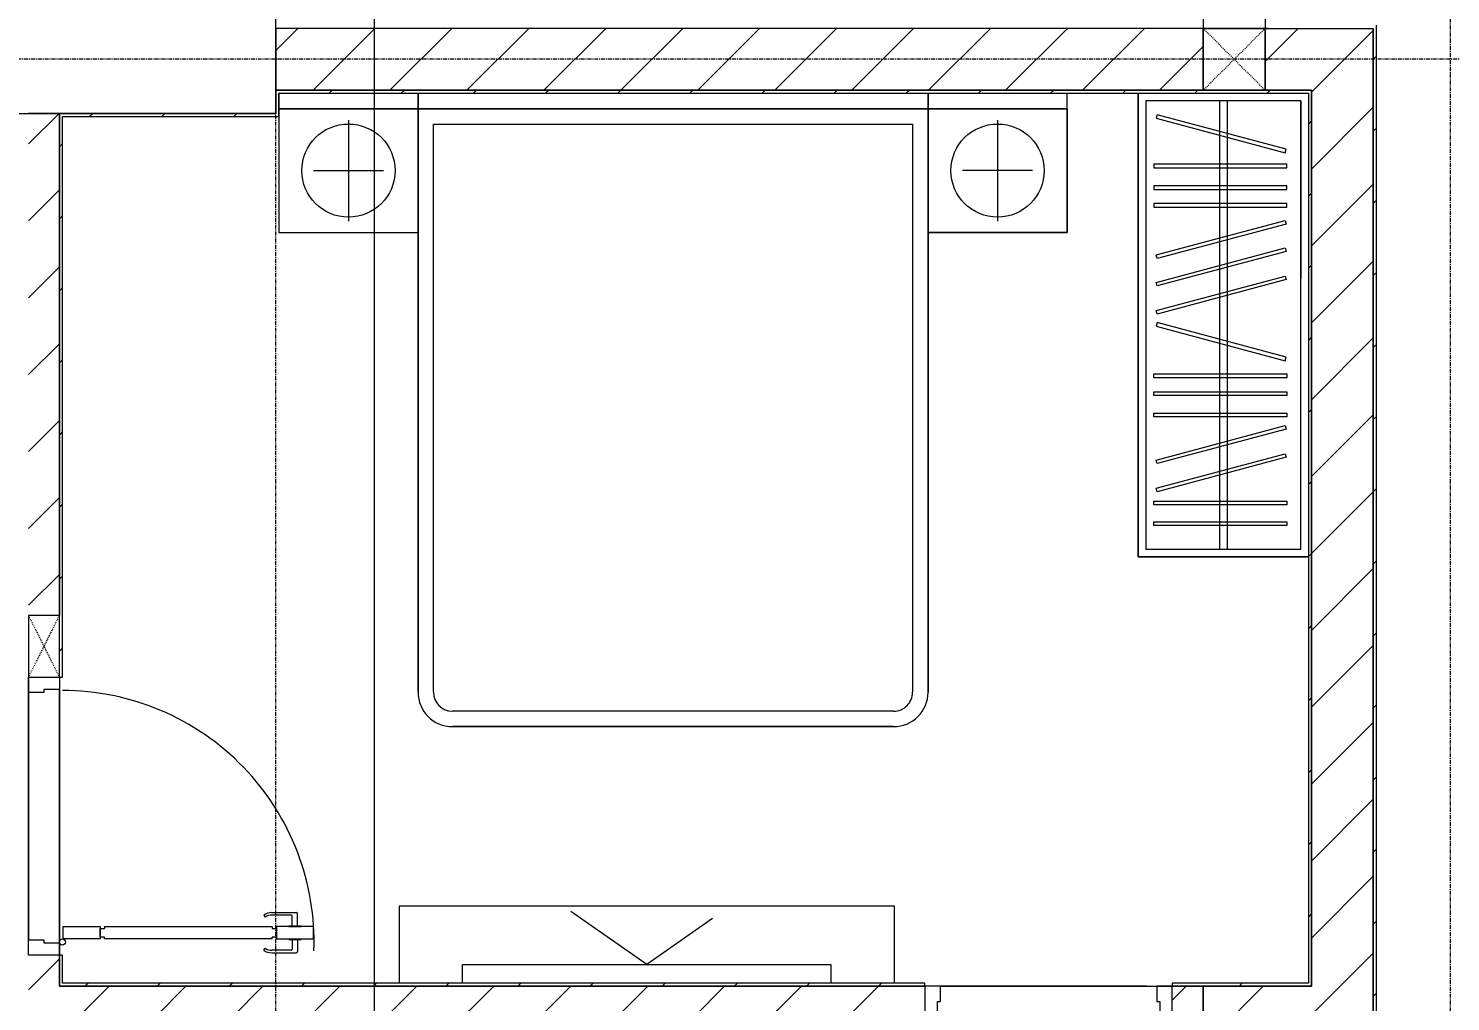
# Model space of a CAD drawing. Header units: millimetres. Extents: x 5357 to 201988, y -16345 to 109895.
# Drawn here: x 38053 to 42653, y 66887 to 70037 of the extents above; entities that cross this region are included whole.
import ezdxf

# ---------------------------------------------------------------- set-up
doc = ezdxf.new("R2010")
doc.units = ezdxf.units.MM
doc.linetypes.add('Dash', pattern=[6, 3, -3])
doc.linetypes.add('Grid Line', pattern=[22.225, 12.7, -3.175, 3.175, -3.175])
for name, color, linetype, lineweight in [('0-1', 7, 'Continuous', 5), ('A-ANNO-DIMS', 211, 'Continuous', 9), ('A-ANNO-DIMS-220', 211, 'Continuous', 9), ('A-DETL-GENF-1', 53, 'Continuous', 9), ('A-DOOR-1', 53, 'Continuous', 9), ('A-FLOR-1', 10, 'Continuous', 9), ('A-FLOR-2', 53, 'Continuous', 9), ('A-WALL', 113, 'Continuous', 9), ('A-WALL-1', 9, 'Continuous', 18), ('A-WALL-2', 53, 'Continuous', 9), ('A-WALL-3', 10, 'Continuous', 9), ('A-WALL-4', 113, 'Continuous', 18), ('A-WALL-PATT-1', 10, 'Continuous', 9), ('A-WALL-PATT-2', 53, 'Continuous', 9), ('A-WALL-PATT-3', 111, 'Continuous', 9), ('I-FURN-1', 53, 'Continuous', 9), ('I-WALL-1', 9, 'Continuous', 18), ('I-WALL-3', 2, 'Continuous', 18), ('S-COLS', 52, 'Continuous', 9), ('S-COLS-2', 9, 'Continuous', 18), ('S-COLS-4', 53, 'Continuous', 9), ('S-COLS-5', 52, 'Continuous', 18), ('S-COLS-6', 52, 'Dash', 9), ('S-COLS-HDLN', 52, 'Dash', 9), ('S-COLS-HDLN-1', 53, 'Dash', 9), ('S-GRID-1', 1, 'Grid Line', 9)]:
    doc.layers.add(name, color=color, linetype=linetype, lineweight=lineweight)
doc.styles.add('Arial_4', font='arial_0.ttf', dxfattribs={"width": 0.9, "height": 659.9999999999999})
doc.dimstyles.new('1_Dim_chi_tiet_khu_đất_2', dxfattribs={"dimscale": 304.8, "dimtxt": 673.3712039716003, "dimasz": 0.8661417322834646, "dimexe": 0.7217847769028871, "dimexo": 0.0625, "dimgap": 0.07217847769028872, "dimtad": 1, "dimdec": 0, "dimrnd": 5, "dimzin": 0, "dimdsep": 46, "dimtxsty": 'Arial_4', "dimblk1": 'OBLIQUE', "dimblk2": 'OBLIQUE', "dimsah": 1, "dimcen": 0.09, "dimdle": 0.7217847769028871, "dimazin": 0, "dimtfac": 1, "dimtdec": 4, "dimtix": 1, "dimtmove": 0, "dimatfit": 3, "dimfxl": 2.165354330708662, "dimfxlon": 1, "dimtvp": 1, "dimtolj": 1, "dimtzin": 0, "dimarcsym": 2})
pattern_1 = [(45, (0, 0), (-116.6726188957803, 116.6726188957803), [])]
pattern_2 = [(45, (0, 0), (-124.4507934888324, 124.4507934888324), [])]

# ---------------------------------------------------------------- blocks, each defined once
blk = doc.blocks.new('NCV_TKTC_KET CAU_rvt-1-TKCS_MB SÂN ĐƯỜNG NỘI BỘ')
at = {"layer": 'A-FLOR-1'}
for p, q in [((42052.63561799405, 70036.93603804536), (42062.63561799406, 70036.93603804536)), ((42062.63561799406, 70036.93603804536), (42052.63561799405, 70036.93603804536)), ((42402.56428701618, 70036.93603804536), (42402.56428701617, 66936.93603804511)), ((40459.86187428956, 66936.93603804511), (40952.56428701599, 66936.93603804511)), ((41670.2944529666, 66936.93603804511), (41002.56428701599, 66936.93603804511)), ((41002.56428701599, 66936.93603804511), (41702.56428701599, 66936.93603804511)), ((41002.56428701599, 66936.93603804511), (41670.2944529666, 66936.93603804511)), ((41670.2944529666, 66936.93603804511), (41002.56428701599, 66936.93603804511)), ((42402.56428701617, 66936.93603804511), (42402.56428701617, 66736.93603804505)), ((42402.56428701617, 66736.93603804505), (42402.56428701617, 66936.93603804511))]:
    blk.add_line(p, q, dxfattribs=at)
at = {"layer": 'S-COLS-2'}
for p, q in [((38852.56428701634, 69761.93603804467), (38852.56428701635, 70111.93603804467)), ((37552.56428701634, 69761.93603804472), (38852.56428701634, 69761.93603804467))]:
    blk.add_line(p, q, dxfattribs=at)
blk = doc.blocks.new('DOOR_CW_01 CANH MO-PANEL KINH - DIW_01-900x2200-CỬA GỖ VÂN LAMINATE-553375-TKCS_MB SÂN ĐƯỜNG NỘI BỘ')
at = {"layer": 'A-DETL-GENF-1'}
for p, q in [((-397.0000000000106, -182.0000000009746), (-397.0000000000108, -62.00000000097551)), ((-397.0000000000107, -62.00000000097549), (-357.000000000006, -62.00000000097543)), ((-357.000000000006, -62.00000000097543), (-357.0000000000058, -182.0000000009745)), ((-357.0000000000059, -182.0000000009745), (-397.0000000000106, -182.0000000009746)), ((-391.0000000000117, -196.0000000009747), (-391.0000000000117, -182.0000000009745)), ((-391.0000000000118, -182.0000000009745), (-363.0000000000067, -182.0000000009745)), ((-363.0000000000066, -182.0000000009745), (-363.0000000000066, -196.0000000009746)), ((-397.0000000000117, -196.0000000009747), (-391.0000000000117, -196.0000000009747)), ((-397.0000000000109, -738.0000000009803), (-397.0000000000117, -196.0000000009746)), ((-357.0000000000065, -196.0000000009746), (-363.0000000000065, -196.0000000009746)), ((-357.0000000000065, -196.0000000009746), (-357.0000000000057, -738.0000000009803)), ((-433.861841993011, -711.1890603651839), (-427.3086256386989, -715.7776718559921)), ((-320.1381580070055, -711.1890603651834), (-326.6913743613175, -715.7776718559918)), ((-442.0000000000062, -737.0000000009809), (-442.0000000000058, -816.4987005529382)), ((-434.000000000006, -799.5012994490232), (-434.0000000000061, -737.0000000009807)), ((-397.0000000000109, -738.0000000009803), (-391.0000000000109, -738.0000000009803)), ((-357.0000000000057, -752.0000000009821), (-397.0000000000108, -752.0000000009821)), ((-397.0000000000108, -752.0000000009821), (-397.0000000000106, -872.0000000009799)), ((-391.0000000000108, -752.0000000009821), (-391.0000000000108, -738.0000000009803)), ((-363.0000000000057, -752.0000000009821), (-391.0000000000107, -752.0000000009821)), ((-357.0000000000057, -738.0000000009803), (-363.0000000000057, -738.0000000009803)), ((-363.0000000000057, -738.0000000009803), (-363.0000000000057, -752.0000000009821)), ((-357.0000000000055, -872.0000000009799), (-357.0000000000057, -752.0000000009821)), ((-320.0000000000102, -799.5012994490229), (-320.0000000000103, -737.0000000009804)), ((-312.0000000000102, -737.0000000009805), (-312.0000000000103, -816.498700552938)), ((-399.0000000000061, -820.4987005529382), (-438.0000000000058, -820.4987005529382)), ((-399.0000000000061, -803.501299449023), (-430.0000000000059, -803.501299449023)), ((-399.0000000000062, -792.2316435558548), (-399.0000000000061, -831.7683564461063)), ((-397.0000000000063, -792.2316435558548), (-399.0000000000063, -792.2316435558548)), ((-397.0000000000063, -792.2316435558548), (-397.0000000000061, -831.7683564461063)), ((-357.0000000000101, -792.2316435558548), (-357.0000000000101, -831.7683564461063)), ((-357.0000000000101, -792.2316435558547), (-355.0000000000101, -792.2316435558547)), ((-355.0000000000101, -792.2316435558548), (-355.0000000000101, -831.7683564461063)), ((-355.00000000001, -803.501299449023), (-324.0000000000102, -803.501299449023)), ((-355.0000000000101, -820.498700552938), (-316.0000000000103, -820.498700552938)), ((-399.0000000000061, -831.7683564461063), (-397.000000000006, -831.7683564461063)), ((-397.0000000000106, -872.0000000009799), (-357.0000000000055, -872.0000000009799)), ((-355.0000000000101, -831.7683564461062), (-357.0000000000102, -831.7683564461062))]:
    blk.add_line(p, q, dxfattribs=at)
blk.add_circle((-407.0000000000076, -60.00000000097666), 10, dxfattribs=at)
for centre, radius, start, end in [((-407.0000000000076, -60.00000000097666), 813.9999999999995, 267.9999999999996, 4.452776554048924e-14), ((-397.0000000000063, -737.0000000009805), 44.99999999999996, 145.0000000000002, 180.0000000000004), ((-397.0000000000063, -737.0000000009805), 36.99999999999973, 145.0000000000003, 180.0000000000001), ((-357.0000000000101, -737.0000000009805), 36.99999999999977, 0, 34.99999999999987), ((-357.0000000000101, -737.0000000009805), 44.99999999999989, 359.9999999999995, 34.99999999999992), ((-438.0000000000058, -816.4987005529381), 4, 180, 269.9999999999996), ((-430.0000000000059, -799.5012994490232), 4, 180, 269.9999999999996), ((-324.0000000000103, -799.5012994490229), 3.999999999999976, 270.0000000000005, 8.142219984546603e-13), ((-316.0000000000104, -816.4987005529379), 4, 269.9999999999996, 0)]:
    blk.add_arc(centre, radius, start, end, dxfattribs=at)
at = {"layer": 'A-DOOR-1'}
for p, q in [((-450.000000000008, -50.00000000097416), (-450.0000000000084, 49.99999999999855)), ((-450.0000000000084, 49.99999999999855), (-400.0000000000086, 49.99999999904479)), ((-400.0000000000086, 49.99999999904479), (-400.0000000000085, -9.673302825419227e-10)), ((399.9999999999902, -9.648684518026585e-10), (399.9999999999901, 49.9999999990474)), ((399.9999999999901, 49.9999999990474), (449.9999999999916, 50.00000000000145)), ((449.9999999999916, 50.00000000000145), (449.999999999992, -50.00000000097126)), ((-410.0000000000092, -9.673556622402658e-10), (-410.000000000009, -50.00000000097403)), ((-400.0000000000085, -9.673280128128027e-10), (-410.0000000000092, -9.673556622402658e-10)), ((409.999999999991, -9.648346122048678e-10), (399.9999999999902, -9.648684518026585e-10)), ((409.9999999999911, -50.00000000097138), (409.999999999991, -9.648346122048678e-10)), ((-410.000000000009, -50.00000000097403), (-450.000000000008, -50.00000000097416)), ((-407.0000000000086, -50.00000000098048), (-382.0000000000086, -50.00000000098048)), ((449.999999999992, -50.00000000097126), (409.9999999999911, -50.00000000097138))]:
    blk.add_line(p, q, dxfattribs=at)
blk = doc.blocks.new('DOOR_CW_01 CANH MO-PANEL KINH - DIG_02-800x2200-CỬA NHÔM KÍNH-400864-TKCS_MB SÂN ĐƯỜNG NỘI BỘ')
at = {"layer": 'A-DETL-GENF-1'}
for p, q in [((-347.0000000000105, 772.0000000009796), (-307.0000000000054, 772.0000000009796)), ((-347.0000000000107, 652.000000000982), (-347.0000000000105, 772.0000000009798)), ((-307.0000000000054, 772.0000000009796), (-307.0000000000056, 652.0000000009819)), ((-392.0000000000061, 637.0000000009805), (-392.0000000000057, 716.4987005529379)), ((-349.0000000000061, 720.4987005529379), (-388.0000000000058, 720.4987005529379)), ((-384.0000000000059, 699.5012994490228), (-384.000000000006, 637.0000000009803)), ((-349.0000000000061, 703.5012994490227), (-380.0000000000059, 703.5012994490227)), ((-349.000000000006, 731.7683564461059), (-347.0000000000059, 731.7683564461059)), ((-349.0000000000062, 692.2316435558546), (-349.0000000000061, 731.768356446106)), ((-347.0000000000062, 692.2316435558545), (-349.0000000000062, 692.2316435558545)), ((-347.0000000000062, 692.2316435558546), (-347.000000000006, 731.768356446106)), ((-307.0000000000101, 692.2316435558546), (-307.0000000000101, 731.768356446106)), ((-305.0000000000101, 731.7683564461059), (-307.0000000000101, 731.7683564461059)), ((-307.0000000000101, 692.2316435558545), (-305.0000000000101, 692.2316435558545)), ((-305.0000000000101, 692.2316435558546), (-305.0000000000101, 731.768356446106)), ((-305.0000000000101, 720.4987005529376), (-266.0000000000103, 720.4987005529376)), ((-305.00000000001, 703.5012994490227), (-274.0000000000102, 703.5012994490227)), ((-270.0000000000102, 699.5012994490226), (-270.0000000000103, 637.00000000098)), ((-262.0000000000102, 637.0000000009803), (-262.0000000000103, 716.4987005529377)), ((-307.0000000000056, 652.000000000982), (-347.0000000000107, 652.000000000982)), ((-313.0000000000056, 652.000000000982), (-341.0000000000107, 652.000000000982)), ((-341.0000000000107, 652.000000000982), (-341.0000000000107, 638.0000000009803)), ((-313.0000000000056, 638.0000000009801), (-313.0000000000056, 652.0000000009818)), ((-383.861841993011, 611.1890603651834), (-377.3086256386989, 615.7776718559918)), ((-347.0000000000107, 638.0000000009801), (-341.0000000000107, 638.0000000009801)), ((-347.0000000000107, 638.0000000009801), (-347.0000000000114, 196.0000000009743)), ((-307.0000000000056, 638.0000000009801), (-313.0000000000056, 638.0000000009801)), ((-307.0000000000063, 196.0000000009743), (-307.0000000000056, 638.0000000009801)), ((-270.1381580070056, 611.1890603651833), (-276.6913743613176, 615.7776718559917)), ((-347.0000000000114, 196.0000000009744), (-341.0000000000114, 196.0000000009744)), ((-341.0000000000114, 196.0000000009744), (-341.0000000000114, 182.0000000009743)), ((-307.0000000000063, 196.0000000009743), (-313.0000000000063, 196.0000000009743)), ((-313.0000000000063, 182.0000000009743), (-313.0000000000063, 196.0000000009744)), ((-307.0000000000055, 182.0000000009742), (-347.0000000000103, 182.0000000009743)), ((-347.0000000000102, 182.0000000009743), (-347.0000000000105, 62.00000000097534)), ((-341.0000000000114, 182.0000000009743), (-313.0000000000063, 182.0000000009742)), ((-307.0000000000057, 62.00000000097528), (-307.0000000000055, 182.0000000009742)), ((-347.0000000000105, 62.00000000097534), (-307.0000000000057, 62.00000000097528))]:
    blk.add_line(p, q, dxfattribs=at)
blk.add_circle((-357.0000000000076, 60.00000000097616), 10, dxfattribs=at)
for centre, radius, start, end in [((-357.0000000000076, 60.00000000097616), 714.0000000000007, 359.9999999999996, 92), ((-388.0000000000057, 716.498700552938), 3.999999999999943, 90, 180), ((-380.0000000000059, 699.5012994490231), 4, 90, 180), ((-274.0000000000103, 699.5012994490226), 4, 0, 90), ((-266.0000000000103, 716.4987005529377), 4, 0, 90), ((-347.0000000000063, 637.0000000009803), 45.00000000000002, 179.9999999999997, 214.9999999999997), ((-347.0000000000063, 637.0000000009803), 36.99999999999984, 179.9999999999999, 214.9999999999999), ((-307.0000000000101, 637.0000000009803), 36.99999999999977, 324.9999999999997, 0), ((-307.0000000000101, 637.0000000009803), 44.99999999999989, 324.9999999999997, 1.447505775030507e-13)]:
    blk.add_arc(centre, radius, start, end, dxfattribs=at)
at = {"layer": 'A-DOOR-1'}
for p, q in [((-360.0000000000086, 50.00000000097387), (-400.000000000008, 50.000000000974)), ((-400.000000000008, 50.000000000974), (-400.0000000000083, -49.99999999999871)), ((-360.0000000000089, 9.672203038491034e-10), (-360.0000000000086, 50.00000000097387)), ((-357.0000000000089, 50.00000000098048), (-332.0000000000089, 50.00000000098048)), ((399.9999999999917, 50.00000000097142), (359.9999999999909, 50.00000000097155)), ((359.9999999999909, 50.00000000097155), (359.9999999999908, 9.650038101938207e-10)), ((399.9999999999914, -50.00000000000129), (399.9999999999917, 50.00000000097142)), ((-350.0000000000079, 9.671925741786918e-10), (-360.0000000000089, 9.672203038491034e-10)), ((-350.000000000008, -49.99999999904497), (-350.0000000000079, 9.671949241507605e-10)), ((359.9999999999908, 9.650038101938207e-10), (349.9999999999898, 9.650376497916114e-10)), ((349.9999999999898, 9.650376497916114e-10), (349.9999999999897, -49.99999999904722)), ((-400.0000000000083, -49.99999999999871), (-350.000000000008, -49.99999999904497)), ((349.9999999999897, -49.99999999904722), (399.9999999999914, -50.00000000000129))]:
    blk.add_line(p, q, dxfattribs=at)
blk = doc.blocks.new('G1_SOF - BO TRU - 100x200-V132-TKCS_MB SÂN ĐƯỜNG NỘI BỘ')
at = {"layer": 'S-COLS-2'}
for p, q in [((49.99999999999984, 100), (-50.00000000000015, 100)), ((-50.00000000000015, 100), (-50.00000000000015, -99.99304257495942)), ((49.99999999999984, -99.99304257495011), (49.99999999999984, 100))]:
    blk.add_line(p, q, dxfattribs=at)
at = {"layer": 'S-COLS-HDLN-1'}
for p, q in [((49.99999999999986, 99.99999999999996), (-49.99999999999925, -100.0000000000009)), ((-50.00000000000006, 99.99999999999889), (50.00000000000053, -100.0000000000001))]:
    blk.add_line(p, q, dxfattribs=at)
blk = doc.blocks.new('GIUONG NGU-2TAB-1600x2000 - GIUONG NGU-2TAB-1600x2000-842839-TKCS_MB SÂN ĐƯỜNG NỘI BỘ')
at = {"layer": 'I-FURN-1'}
for p, q in [((8.499999999999963, 0), (8.499999999999963, -50.00000000000059)), ((458.5, -50.00000000000059), (458.5, 0)), ((458.5, 0), (458.5, -50.00000000000059)), ((2108.166666665836, -50.00000000000059), (2108.166666665836, 0)), ((2108.166666665836, -3.976152740392536e-13), (2108.166666665836, -50.00000000000097)), ((2558.166666665836, -50.00000000000103), (2558.166666665836, -4.568345701727594e-13)), ((458.5, -50.00000000000014), (8.499999999999963, -50.00000000000014)), ((8.499999999999963, -50.00000000000014), (8.499999999999963, -450.3333333330501)), ((8.499999999999963, -50.00000000000059), (458.5, -50.00000000000059)), ((458.5, -50.00000000000014), (8.499999999999963, -50.00000000000014)), ((8.499999999999963, -50.00000000000014), (8.499999999999963, -450.3333333330501)), ((233.4999999999997, -86.83333333319109), (233.4999999999997, -413.4999999998583)), ((458.5, -450.3333333330501), (458.5, -50.00000000000014)), ((2108.166666665836, -50), (458.5, -50)), ((458.5, -50), (458.5, -1938.888888888945)), ((458.5, -50.00000000000059), (2108.166666665836, -50.00000000000059)), ((458.5, -1938.888888888944), (458.5, -50)), ((458.5, -450.3333333330501), (458.5, -50.00000000000014)), ((458.5, -50.00000000000014), (2108.166666665836, -50.00000000000014)), ((2558.166666665836, -50.00000000000691), (2108.166666665836, -50.00000000000691)), ((2108.166666665836, -50.00000000000691), (2108.166666665836, -450.3333333330568)), ((2108.166666665836, -1938.888888888945), (2108.166666665836, -50)), ((2108.166666665836, -50.00000000000097), (2558.166666665836, -50.00000000000103)), ((2108.166666665836, -50.00000000000014), (2558.166666665836, -50.00000000000014)), ((2108.166666665836, -450.3333333330501), (2108.166666665836, -50.00000000000014)), ((2108.166666665836, -50.00000000000014), (2108.166666665836, -1938.888888888945)), ((2333.166666665836, -86.83333333319109), (2333.166666665836, -413.4999999998585)), ((2558.166666665836, -450.3333333330568), (2558.166666665836, -50.00000000000691)), ((2558.166666665836, -50.00000000000014), (2558.166666665836, -450.3333333330501)), ((508.4999999999999, -100), (2058.166666665836, -100)), ((508.5, -1938.888888888945), (508.5, -100)), ((2058.166666665836, -100), (2058.166666665836, -1938.888888888945)), ((120.1666666666667, -250.1666666665248), (346.8333333333335, -250.1666666665248)), ((2446.499999999169, -250.1666666665249), (2219.833333332503, -250.1666666665249)), ((8.499999999999963, -450.3333333330501), (458.5, -450.3333333330501)), ((8.499999999999963, -450.3333333330501), (458.5, -450.3333333330501)), ((2108.166666665836, -450.3333333330568), (2558.166666665836, -450.3333333330568)), ((2558.166666665836, -450.3333333330501), (2108.166666665836, -450.3333333330501)), ((1997.055555554781, -2000.000000000001), (569.6111111110562, -2000.000000000001)), ((569.6111111110558, -2050), (1997.055555554781, -2050)), ((1997.055555554781, -2050), (569.6111111110562, -2050))]:
    blk.add_line(p, q, dxfattribs=at)
for centre, radius in [((233.4999999999997, -250.1666666665248), 150.6983885299029), ((2333.166666665836, -250.1666666665249), 150.6983885299027)]:
    blk.add_circle(centre, radius, dxfattribs=at)
for centre, radius, start, end in [((569.6111111110558, -1938.888888888945), 111.1111111110562, 179.9999999999995, 269.9999999999992), ((569.6111111110558, -1938.888888888945), 111.111111111056, 179.9999999999997, 269.9999999999994), ((569.6111111110558, -1938.888888888945), 61.11111111105601, 180.0000000000003, 269.9999999999996), ((1997.055555554781, -1938.888888888945), 111.1111111110551, 269.9999999999989, 359.9999999999996), ((1997.055555554781, -1938.888888888945), 61.11111111105583, 269.9999999999996, 2.131781232319585e-13), ((1997.055555554781, -1938.888888888945), 111.1111111110555, 269.9999999999996, 1.78111062161957e-13)]:
    blk.add_arc(centre, radius, start, end, dxfattribs=at)
blk = doc.blocks.new('TU QUAN AO-SUITE ROOM_3 - TU QUAN AO-SUITE ROOM_3-V133-TKCS_MB SÂN ĐƯỜNG NỘI BỘ')
at = {"layer": 'I-FURN-1'}
for p, q in [((-550.0000000000174, 1499.999999999998), (0, 1499.999999999998)), ((-6.767919558114955e-14, 1499.999999999998), (-550.0000000000141, 1499.999999999998)), ((-24.0000000000204, 1475.999999999998), (-526.0000000000172, 1475.999999999998)), ((-526.0000000000172, 1475.999999999998), (-526.0000000000172, 600.0000000000068)), ((-526.0000000000172, 1475.999999999998), (-526.0000000000172, 23.99999999999779)), ((-287.0000000000171, 576.0000000000028), (-287.0000000000171, 1475.999999999998)), ((-263.0000000000171, 576.0000000000025), (-263.0000000000171, 1475.999999999998)), ((-24.0000000000204, 23.99999999999783), (-24.0000000000204, 1475.999999999998)), ((0, 1499.999999999998), (0, -1.895017476272187e-12)), ((-6.767919558114955e-14, -1.861107349746395e-12), (-6.767919558114955e-14, 1499.999999999998)), ((-480.0661665104475, 1386.935692245831), (-480.0661665104475, 1398.935692245831)), ((-480.0661665104475, 1398.935692245831), (-50.06616651044746, 1398.935692245831)), ((-480.0661665104475, 1386.935692245831), (-480.0661665104475, 1398.935692245831)), ((-50.06616651044746, 1386.935692245831), (-480.0661665104475, 1386.935692245831)), ((-50.06616651044746, 1398.935692245831), (-50.06616651044746, 1386.935692245831)), ((-480.0661665104475, 1320.464418822158), (-480.0661665104475, 1332.464418822158)), ((-480.0661665104475, 1332.464418822158), (-50.06616651044746, 1332.464418822158)), ((-480.0661665104475, 1320.464418822158), (-480.0661665104475, 1332.464418822158)), ((-50.06616651044746, 1320.464418822158), (-480.0661665104475, 1320.464418822158)), ((-478.3435582664661, 1178.11794263252), (-61.34979674230318, 1289.851084281731)), ((-61.34979674230324, 1289.851084281731), (-58.24396820106512, 1278.259974366265)), ((-50.06616651044746, 1332.464418822158), (-50.06616651044746, 1320.464418822158)), ((-58.24396820106512, 1278.259974366265), (-475.2377297252281, 1166.526832717054)), ((-478.3435582664659, 1086.913537112141), (-61.34979674230305, 1198.646678761351)), ((-61.34979674230311, 1198.646678761351), (-58.24396820106512, 1187.055568845886)), ((-475.2377297252281, 1166.526832717054), (-478.3435582664661, 1178.11794263252)), ((-58.24396820106512, 1187.055568845886), (-475.237729725228, 1075.322427196675)), ((-475.237729725228, 1075.322427196675), (-478.3435582664659, 1086.913537112141)), ((-480.0661665104489, 1035.346505904411), (-480.0661665104489, 1047.346505904412)), ((-480.0661665104489, 1047.346505904412), (-50.06616651044881, 1047.346505904412)), ((-480.0661665104489, 1035.346505904411), (-480.0661665104489, 1047.346505904412)), ((-50.06616651044881, 1035.346505904411), (-480.0661665104489, 1035.346505904411)), ((-50.06616651044881, 1047.346505904412), (-50.06616651044881, 1035.346505904411)), ((-480.0661665104489, 965.7836194009202), (-480.0661665104489, 977.7836194009212)), ((-480.0661665104489, 977.7836194009212), (-50.06616651044881, 977.7836194009212)), ((-480.0661665104489, 965.7836194009202), (-480.0661665104489, 977.7836194009212)), ((-50.06616651044881, 977.7836194009212), (-50.06616651044881, 965.7836194009202)), ((-50.06616651044881, 965.7836194009202), (-480.0661665104489, 965.7836194009202)), ((-480.0661665104489, 908.5876401332121), (-480.0661665104489, 920.5876401332137)), ((-480.0661665104489, 920.5876401332137), (-50.06616651044881, 920.5876401332137)), ((-480.0661665104489, 908.5876401332121), (-480.0661665104489, 920.5876401332137)), ((-50.06616651044881, 920.5876401332137), (-50.06616651044881, 908.5876401332121)), ((-50.06616651044881, 908.5876401332121), (-480.0661665104489, 908.5876401332121)), ((-475.2377297252293, 865.4539988976024), (-478.3435582664671, 853.8628889821377)), ((-478.343558266467, 853.8628889821379), (-61.34979674230447, 742.1297473329256)), ((-58.24396820106675, 753.72085724839), (-475.2377297252294, 865.4539988976024)), ((-61.34979674230447, 742.1297473329256), (-58.24396820106675, 753.72085724839)), ((-478.3435582664653, 603.1179426325201), (-61.34979674230237, 714.8510842817311)), ((-58.24396820106431, 703.2599743662654), (-475.2377297252273, 591.5268327170545)), ((-61.34979674230235, 714.8510842817311), (-58.24396820106431, 703.2599743662654)), ((-526.0000000000172, 23.99999999999783), (-526.0000000000172, 600.0000000000068)), ((-478.3435582664652, 511.9135371121405), (-61.34979674230203, 623.646678761351)), ((-475.2377297252273, 591.5268327170545), (-478.3435582664653, 603.1179426325201)), ((-58.24396820106431, 612.0555688458861), (-475.2377297252273, 500.3224271966754)), ((-61.34979674230209, 623.646678761351), (-58.24396820106431, 612.0555688458861)), ((-287.0000000000171, 23.99999999999783), (-287.0000000000171, 576.0000000000027)), ((-263.0000000000171, 23.99999999999783), (-263.0000000000171, 576.0000000000025)), ((-478.3435582664678, 423.1371110178674), (-61.34979674230487, 534.870252667078)), ((-475.2377297252273, 500.3224271966754), (-478.3435582664652, 511.9135371121405)), ((-58.24396820106715, 523.2791427516134), (-475.2377297252301, 411.5460011024029)), ((-61.34979674230495, 534.870252667078), (-58.24396820106715, 523.2791427516134)), ((-475.2377297252301, 411.5460011024029), (-478.3435582664678, 423.1371110178674)), ((-480.0661665104499, 368.4123598667913), (-480.0661665104499, 356.4123598667921)), ((-50.06616651044983, 368.4123598667913), (-480.0661665104499, 368.4123598667913)), ((-50.06616651044983, 356.4123598667921), (-50.06616651044983, 368.4123598667913)), ((-480.0661665104499, 356.4123598667921), (-50.06616651044983, 356.4123598667921)), ((-480.0661665104499, 311.2163805990833), (-480.0661665104499, 299.2163805990841)), ((-50.06616651044983, 311.2163805990833), (-480.0661665104499, 311.2163805990833)), ((-480.0661665104499, 299.2163805990841), (-50.06616651044983, 299.2163805990841)), ((-50.06616651044983, 299.2163805990841), (-50.06616651044983, 311.2163805990833)), ((-480.0661665104504, 241.653494095593), (-480.0661665104504, 229.6534940955939)), ((-50.06616651045037, 241.653494095593), (-480.0661665104504, 241.653494095593)), ((-50.06616651045037, 229.6534940955939), (-50.06616651045037, 241.653494095593)), ((-480.0661665104504, 229.6534940955939), (-50.06616651045037, 229.6534940955939)), ((-475.2377297252309, 192.67757280333), (-478.3435582664688, 181.0864628878648)), ((-58.24396820106763, 80.9444311541176), (-475.2377297252308, 192.6775728033299)), ((-478.3435582664688, 181.0864628878648), (-61.34979674230582, 69.35332123865253)), ((-61.34979674230573, 69.3533212386525), (-58.24396820106763, 80.9444311541176)), ((-526.0000000000172, 23.99999999999783), (-24.0000000000204, 23.99999999999783))]:
    blk.add_line(p, q, dxfattribs=at)
blk = doc.blocks.new('RES_BAN AN - RES_BAN AN-850636-TKCS_MB SÂN ĐƯỜNG NỘI BỘ')
at = {"layer": 'I-FURN-1'}
for p, q in [((0, 250), (1600, 250)), ((0, 0), (0, 250)), ((1600, 250), (1600, 0))]:
    blk.add_line(p, q, dxfattribs=at)
blk = doc.blocks.new('KE TIVI-2 - KE TIVI-2-850637-TKCS_MB SÂN ĐƯỜNG NỘI BỘ')
at = {"layer": 'I-FURN-1'}
for p, q in [((6.444935425633854e-11, 60.00000000000369), (-245.7456132866084, 232.0729309053319)), ((212.9795315152176, 209.1298734512927), (3.962616901276306e-11, 60.00000000000379)), ((-595.629521584845, 59.99999999999509), (595.629521584845, 60.00000000001241)), ((-595.629521584845, -8.595257838805992e-12), (-595.629521584845, 59.99999999999509)), ((595.629521584845, 60.00000000001241), (595.629521584845, 8.730616229968292e-12))]:
    blk.add_line(p, q, dxfattribs=at)
blk = doc.blocks.new('NCV_TKTC_TANG 1_rvt-1-TKCS_MB SÂN ĐƯỜNG NỘI BỘ')
at = {"layer": 'A-WALL-PATT-1'}
h = blk.add_hatch(dxfattribs=at)
h.set_pattern_fill('FP_1', color=256, style=0, pattern_type=2)
h.set_pattern_definition(pattern_2)
h.paths.add_polyline_path([(38052.56428701595, 65036.93603804545), (38152.56428701612, 65036.93603804545), (38152.56428701612, 65937.34299547019), (38052.56428701595, 65937.34299547019), (38052.56428701595, 65514.18716434141)])
h.paths.add_polyline_path([(38152.56428701612, 66737.34299547006), (38152.56428701612, 67036.94299547008), (38052.56428701595, 67036.94299547008), (38052.56428701595, 66737.34299547006), (38103.10760390016, 66737.34299547006)])
h.paths.add_polyline_path([(38152.56428701604, 68136.93603804546), (38152.56428701604, 69761.93603804475), (38052.56428701596, 69761.93603804475), (38052.56428701595, 68136.93603804546), (38057.32634954772, 68136.93603804546)])
h = blk.add_hatch(dxfattribs=at)
h.set_pattern_fill('FP_1', color=256, style=0, pattern_type=2)
h.set_pattern_definition(pattern_2)
h.paths.add_polyline_path([(40032.3186306053, 66836.93603804513), (40052.5642870162, 66836.93603804513), (40052.5642870162, 66936.93603804513), (38152.56428702082, 66936.93603804513), (38152.56428701612, 66836.93603804514), (39952.56428701621, 66836.93603804514)])
h = blk.add_hatch(dxfattribs=at)
h.set_pattern_fill('FP_1', color=256, style=0, pattern_type=2)
h.set_pattern_definition(pattern_2)
h.paths.add_polyline_path([(41852.56428701611, 66836.93603804513), (41852.56428701611, 66936.93603804517), (41752.56428701607, 66936.93603804517), (41752.56428701607, 66836.93603804513)])
h.paths.add_polyline_path([(40555.22273955713, 66836.93603804513), (40952.56428701607, 66836.93603804513), (40952.56428701607, 66936.93603804517), (40052.5642870162, 66936.93603804513), (40052.5642870162, 66836.93603804513), (40459.86187428961, 66836.93603804513)])
at = {"layer": 'A-WALL-PATT-2'}
h = blk.add_hatch(dxfattribs=at)
h.set_pattern_fill('FP_2', color=256, style=0, pattern_type=2)
h.set_pattern_definition(pattern_1)
h.paths.add_polyline_path([(38852.56428701612, 69826.93603804466), (42192.56428701614, 69826.93603804479), (42192.56428701603, 69836.93603804469), (38852.56428701634, 69836.93603804444)])
h = blk.add_hatch(dxfattribs=at)
h.set_pattern_fill('FP_2', color=256, style=0, pattern_type=2)
h.set_pattern_definition(pattern_1)
h.paths.add_polyline_path([(42197.56072046733, 66946.93603804513), (42202.56428701604, 66946.93603804513), (42202.56428701621, 69836.93603804502), (42192.56428701614, 69836.71215744801), (42192.56428701603, 66946.93603804513)])
h = blk.add_hatch(dxfattribs=at)
h.set_pattern_fill('FP_2', color=256, style=0, pattern_type=2)
h.set_pattern_definition(pattern_1)
h.paths.add_polyline_path([(38850.08641090993, 69751.93603804475), (38852.56428701612, 69751.93603804475), (38852.56428701612, 69761.93603804475), (38152.56428701604, 69761.93603804475), (38152.56428701604, 69751.93603804475), (38700.35363886855, 69751.93603804475)])
h = blk.add_hatch(dxfattribs=at)
h.set_pattern_fill('FP_2', color=256, style=0, pattern_type=2)
h.set_pattern_definition(pattern_1)
h.paths.add_polyline_path([(38155.0421631223, 66946.93603804514), (38162.56428701613, 66946.93603804514), (38162.56428701613, 67036.94299547008), (38152.56428701612, 67036.94299547008), (38152.56428701612, 66946.93603804514)])
h.paths.add_polyline_path([(38152.56428701604, 67936.9429954702), (38162.56428701613, 67936.9429954702), (38162.56428701613, 69751.93603804475), (38152.56428701604, 69751.93603804475), (38152.56428701604, 68136.93603804546)])
h = blk.add_hatch(dxfattribs=at)
h.set_pattern_fill('FP_2', color=256, style=0, pattern_type=2)
h.set_pattern_definition(pattern_1)
h.paths.add_polyline_path([(40375.01799072018, 66936.93603804513), (40952.56428701607, 66936.96038482385), (40952.56428701607, 66946.93603804514), (38152.56428701612, 66946.93603804514), (38152.56428701612, 66936.93603804513), (40052.56428701604, 66936.93603804513)])
h.paths.add_polyline_path([(42001.83069554679, 66936.93603804517), (42202.56428701615, 66936.93603804517), (42202.56428701621, 66946.93603804513), (41752.56428701607, 66946.93603804513), (41752.56428701607, 66936.93603804517), (41906.37748134608, 66936.93603804517)])
at = {"layer": 'A-FLOR-1'}
for p, q in [((38052.56428701608, 67936.93603804537), (38052.56428701608, 67886.94299547041)), ((38152.56428701607, 67076.94299547041), (38152.56428701608, 67896.94299547042)), ((38052.56428701608, 67886.94299547041), (38052.56428701608, 67086.94299547042)), ((38152.56428701607, 67036.94299547042), (38152.56428701607, 67076.94299547041)), ((41670.2944529666, 66936.93603804505), (41002.56428701599, 66936.93603804507))]:
    blk.add_line(p, q, dxfattribs=at)
at = {"layer": 'A-FLOR-2'}
for p, q in [((38152.56428701608, 67896.94299547042), (38152.56428701607, 67076.94299547041)), ((38052.56428701608, 67086.94299547042), (38052.56428701608, 67886.94299547041)), ((41002.56428701599, 66936.93603804507), (41702.56428701599, 66936.93603804505))]:
    blk.add_line(p, q, dxfattribs=at)
at = {"layer": 'A-WALL-1'}
for p, q in [((38152.56428701604, 69761.93603804539), (38052.56428701604, 69761.93603804539)), ((38152.56428701604, 69751.93603804467), (38152.56428701604, 69761.93603804539)), ((38152.564287016, 66936.93603804531), (38152.564287016, 66946.93603804508)), ((40052.56428701599, 66936.93603804534), (38152.564287016, 66936.93603804531)), ((41852.56428701597, 66836.93603804536), (41852.56428701598, 66936.93603804536))]:
    blk.add_line(p, q, dxfattribs=at)
at = {"layer": 'A-WALL-2'}
for p, q in [((38152.5642870161, 69751.93603804467), (38152.5642870161, 68136.93603804537)), ((38152.56428701602, 68136.93603804537), (38152.56428701604, 69751.93603804467)), ((38152.56428701609, 67036.94299547041), (38152.56428701609, 66946.93603804508)), ((38152.564287016, 66946.93603804508), (38152.564287016, 67036.94299547013)), ((40052.56428701599, 66936.93603804508), (40952.56428701599, 66936.93603804507)), ((40952.56428701602, 66936.93603804536), (40052.56428701599, 66936.93603804539)), ((41752.56428701599, 66936.93603804507), (41852.56428701598, 66936.93603804507)), ((41852.56428701598, 66936.93603804536), (41752.56428701602, 66936.93603804536))]:
    blk.add_line(p, q, dxfattribs=at)
at = {"layer": 'A-WALL-3'}
for p, q in [((38152.56428701602, 67896.94299547041), (38152.564287016, 67076.94299547041)), ((38152.564287016, 67076.94299547041), (38152.564287016, 67036.94299547)), ((41002.56428701599, 66936.93603804536), (41702.56428701599, 66936.93603804536)), ((41702.56428701599, 66936.93603804536), (41752.56428701603, 66936.93603804536))]:
    blk.add_line(p, q, dxfattribs=at)
at = {"layer": 'I-WALL-1'}
for p, q in [((42192.56428701599, 69836.93603804462), (38852.56428701608, 69836.93603804459)), ((38852.56428701608, 69836.93603804459), (38852.56428701608, 69826.93603804459)), ((42202.56428701599, 69836.93603804462), (42192.56428701599, 69836.93603804462)), ((42202.56428701601, 66946.93603804505), (42202.56428701599, 69836.93603804462)), ((38852.56428701608, 69826.93603804459), (38852.56428701608, 69761.93603804467)), ((38862.56428701608, 69826.93603804459), (42192.56428701599, 69826.93603804462)), ((38862.56428701608, 69751.93603804467), (38862.56428701608, 69826.93603804459)), ((42192.56428701599, 69826.93603804462), (42192.56428701601, 66946.93603804505)), ((38852.56428701608, 69761.93603804467), (38152.5642870161, 69761.93603804467)), ((38152.5642870161, 69761.93603804467), (38152.5642870161, 69751.93603804467)), ((38162.56428701609, 69751.93603804467), (38852.56428701608, 69751.93603804467)), ((38162.56428701609, 67936.94299547042), (38162.56428701609, 69751.93603804467)), ((38852.56428701608, 69751.93603804467), (38862.56428701608, 69751.93603804467)), ((38152.5642870161, 67936.94299547042), (38162.56428701609, 67936.94299547042)), ((38162.56428701609, 67036.94299547041), (38152.56428701609, 67036.94299547041)), ((38162.56428701609, 66946.93603804508), (38162.56428701609, 67036.94299547041)), ((38152.56428701609, 66946.93603804508), (38152.56428701609, 66936.93603804508)), ((38152.56428701609, 66936.93603804508), (40052.56428701599, 66936.93603804508)), ((40952.56428701599, 66946.93603804507), (38162.56428701609, 66946.93603804508)), ((40952.56428701599, 66936.93603804507), (40952.56428701599, 66946.93603804507)), ((42192.56428701601, 66946.93603804505), (41752.56428701599, 66946.93603804505)), ((41752.56428701599, 66946.93603804505), (41752.56428701599, 66936.93603804507)), ((41852.56428701598, 66936.93603804507), (42202.56428701601, 66936.93603804507)), ((42202.56428701601, 66936.93603804507), (42202.56428701601, 66946.93603804505))]:
    blk.add_line(p, q, dxfattribs=at)
at = {"layer": 'A-DOOR-1'}
for name, p, rotation in [('DOOR_CW_01 CANH MO-PANEL KINH - DIW_01-900x2200-CỬA GỖ VÂN LAMINATE-553375-TKCS_MB SÂN ĐƯỜNG NỘI BỘ', (38102.56428701601, 67486.94299547042), 89.99999999999915), ('DOOR_CW_01 CANH MO-PANEL KINH - DIG_02-800x2200-CỬA NHÔM KÍNH-400864-TKCS_MB SÂN ĐƯỜNG NỘI BỘ', (41352.56428701598, 66886.93603804536), 180)]:
    blk.add_blockref(name, p, dxfattribs=dict(at, rotation=rotation))
at = {"layer": 'I-FURN-1'}
for name, p in [('GIUONG NGU-2TAB-1600x2000 - GIUONG NGU-2TAB-1600x2000-842839-TKCS_MB SÂN ĐƯỜNG NỘI BỘ', (38854.1356179928, 69826.93603804558)), ('RES_BAN AN - RES_BAN AN-850636-TKCS_MB SÂN ĐƯỜNG NỘI BỘ', (39252.564287016, 66946.93603804543)), ('KE TIVI-2 - KE TIVI-2-850637-TKCS_MB SÂN ĐƯỜNG NỘI BỘ', (40052.56428701599, 66946.93603804545))]:
    blk.add_blockref(name, p, dxfattribs=at)
at = {"layer": 'I-FURN-1', "rotation": 180}
blk.add_blockref('TU QUAN AO-SUITE ROOM_3 - TU QUAN AO-SUITE ROOM_3-V133-TKCS_MB SÂN ĐƯỜNG NỘI BỘ', (41642.56428701608, 69826.9360380447), dxfattribs=at)
at = {"layer": 'S-COLS-4'}
blk.add_blockref('G1_SOF - BO TRU - 100x200-V132-TKCS_MB SÂN ĐƯỜNG NỘI BỘ', (38102.56428701606, 68036.93603804537), dxfattribs=at)
blk = doc.blocks.new('G1_SOF - BO TRU - 200x200-3050151-TKCS_MB SÂN ĐƯỜNG NỘI BỘ')
at = {"layer": 'S-COLS-HDLN'}
for p, q in [((-100.0000000000001, 99.99999999999922), (100.0000000000004, -100.0000000000001)), ((100, 99.9999999999998), (-99.99999999999943, -100.0000000000007))]:
    blk.add_line(p, q, dxfattribs=at)
blk = doc.blocks.new('DIMBLOCK39-TKCS_MB SÂN ĐƯỜNG NỘI BỘ')
at = {"layer": 'A-ANNO-DIMS-220'}
for p, q in [((39171.62045908903, 17016.93603804513), (39171.62045908927, 78456.93603804467)), ((38511.62045908928, 78236.93603804467), (39391.62045908928, 78236.93603804467)), ((39171.62045908927, 78236.93603804467), (38511.62045908927, 78236.93603804467)), ((38511.62045908903, 17236.93603804513), (39391.62045908903, 17236.93603804513)), ((39171.62045908903, 17236.93603804513), (38511.62045908903, 17236.93603804513))]:
    blk.add_line(p, q, dxfattribs=at)
at = {"layer": 'A-ANNO-DIMS-220', "lineweight": 25}
for p, q in [((39171.62045908927, 78236.93603804467), (39039.62045908928, 78368.93603804467)), ((39171.62045908927, 78236.93603804467), (39303.62045908927, 78104.93603804466)), ((39171.62045908903, 17236.93603804513), (39039.62045908904, 17368.93603804513)), ((39171.62045908903, 17236.93603804513), (39303.62045908903, 17104.93603804513))]:
    blk.add_line(p, q, dxfattribs=at)
at = {"layer": 'A-ANNO-DIMS-220', "color": 0, "insert": (38292.78887638976, 46597.38476978526), "char_height": 659.9999999999999, "width": 2734.923043823115, "attachment_point": 1, "rotation": 90, "line_spacing_factor": 0.9417779076525878, "style": 'Arial_4'}
blk.add_mtext('61000', dxfattribs=at)
blk = doc.blocks.new('_Oblique')
at = {"color": 0, "linetype": 'ByBlock', "lineweight": -2}
blk.add_line((-0.5, -0.5), (0.5, 0.5), dxfattribs=at)

msp = doc.modelspace()

# ---------------------------------------------------------------- hatches: boundary and pattern name
at = {"layer": 'A-WALL-PATT-3'}
h = msp.add_hatch(dxfattribs=at)
h.set_pattern_fill('FP_1', color=256, style=0, pattern_type=2)
h.set_pattern_definition(pattern_2)
h.paths.add_polyline_path([(38852.63561799271, 69836.93603804444), (38852.70694897102, 69836.940793444), (41852.63561799408, 69836.93603804502), (41852.56428701612, 70036.9312826469), (38852.63561799271, 70036.93603804543), (38852.63561799271, 69872.83647532205)])
h.paths.add_polyline_path([(42052.63561799409, 69836.93603804502), (42202.56428701621, 69836.93603804502), (42202.56428701621, 70036.93603804543), (42052.63561799409, 70036.93603804543)])
h = msp.add_hatch(dxfattribs=at)
h.set_pattern_fill('FP_1', color=256, style=0, pattern_type=2)
h.set_pattern_definition(pattern_2)
h.paths.add_polyline_path([(42202.56428701621, 66936.93603804517), (42402.56428701619, 66937.33577397598), (42402.56157824489, 70036.93332927412), (42202.56428701621, 70036.93603804543), (42202.56428701621, 66993.40662628048)])
h = msp.add_hatch(dxfattribs=at)
h.set_pattern_fill('FP_2', color=256, style=0, pattern_type=2)
h.set_pattern_definition(pattern_1)
h.paths.add_polyline_path([(42412.63561799421, 65876.93603804513), (42412.63561799422, 70046.93603804543), (42402.63561799415, 70046.93603804543), (42402.63561799415, 65876.93603804513)])
h = msp.add_hatch(dxfattribs=at)
h.set_pattern_fill('FP_1', color=256, style=0, pattern_type=2)
h.set_pattern_definition(pattern_2)
h.paths.add_polyline_path([(42052.49295603856, 66736.93603804513), (42402.56428701619, 66736.93603804513), (42402.36754186781, 66936.93603804517), (41852.63561799408, 66936.93603804517), (41852.63561799408, 66736.93603804513), (42051.97832213956, 66736.93603804513)])

# ---------------------------------------------------------------- linework, layer by layer
at = {"layer": 'A-WALL'}
for p, q in [((42052.63561799404, 70185.31038482557), (42052.63561799406, 69836.93603804536)), ((41852.63561799405, 69836.93603804536), (41852.63561799405, 70036.93603804536)), ((41852.63561799404, 70036.93603804536), (42052.63561799404, 70036.93603804536))]:
    msp.add_line(p, q, dxfattribs=at)
at = {"layer": 'A-WALL-4'}
for p, q in [((41852.63561799404, 70185.31038482557), (41852.63561799404, 70036.93603804536)), ((41852.63561799405, 70036.93603804536), (38852.63561799267, 70036.93603804537)), ((38852.63561799267, 70036.93603804537), (38852.63561799267, 69836.93603804537)), ((42062.63561799406, 70036.93603804536), (42052.63561799406, 70036.93603804536)), ((42402.56428701616, 66736.93603804505), (42402.56428701616, 70036.93603804536)), ((38852.63561799267, 69836.93603804537), (41852.63561799405, 69836.93603804536)), ((42052.63561799406, 69836.93603804536), (42202.56428701616, 69836.93603804536)), ((42202.56428701616, 69836.93603804537), (42202.56428701616, 66936.93603804505)), ((42202.56428701616, 66936.93603804505), (41852.63561799404, 66936.93603804505)), ((41852.63561799404, 66936.93603804505), (41852.63561799403, 65035.29849079391))]:
    msp.add_line(p, q, dxfattribs=at)
at = {"layer": 'I-WALL-3'}
for p, q in [((42062.63561799406, 70036.93603804536), (42402.63561799418, 70036.93603804536)), ((42402.63561799418, 70036.93603804536), (42402.63561799417, 65886.93603804505)), ((42412.63561799416, 65876.93603804507), (42412.63561799418, 70046.93603804536))]:
    msp.add_line(p, q, dxfattribs=at)
at = {"layer": 'S-COLS'}
for p, q in [((42052.63561799406, 70036.93603804536), (41852.63561799405, 70036.93603804536)), ((41852.63561799405, 70036.93603804536), (41852.63561799405, 69836.93603804536)), ((42052.63561799406, 69836.93603804536), (42052.63561799406, 70036.93603804536))]:
    msp.add_line(p, q, dxfattribs=at)
at = {"layer": 'S-COLS-5'}
msp.add_line((41852.63561799405, 69836.93603804536), (42052.63561799406, 69836.93603804536), dxfattribs=at)
at = {"layer": 'S-GRID-1'}
for p, q in [((38852.56428701627, 20960.60739034457), (38852.56428701636, 80482.73377850564)), ((42652.56428701628, 20960.60739034456), (42652.56428701638, 80482.73377850564)), ((131551.7912712216, 69936.93603804507), (29351.79127122165, 69936.93603804542))]:
    msp.add_line(p, q, dxfattribs=at)

# ---------------------------------------------------------------- block references
at = {"layer": '0-1'}
for name in ['NCV_TKTC_KET CAU_rvt-1-TKCS_MB SÂN ĐƯỜNG NỘI BỘ', 'NCV_TKTC_TANG 1_rvt-1-TKCS_MB SÂN ĐƯỜNG NỘI BỘ']:
    msp.add_blockref(name, (0, 0), dxfattribs=at)
at = {"layer": 'S-COLS-6'}
msp.add_blockref('G1_SOF - BO TRU - 200x200-3050151-TKCS_MB SÂN ĐƯỜNG NỘI BỘ', (41952.63561799406, 69936.93603804536), dxfattribs=at)

# ---------------------------------------------------------------- dimensions: what is measured, and where the dimension line sits
at = {"layer": 'A-ANNO-DIMS'}
dim = msp.add_linear_dim(base=(39171.62045908929, 78236.9360380447), p1=(38511.62045908903, 17236.93603804513), p2=(38511.62045908927, 78236.93603804467), angle=89.99999999999991, dimstyle='1_Dim_chi_tiet_khu_đất_2', override={"dimpost": '<>', "dimfxl": 60999.99999999955}, dxfattribs=at)
dim.commit()
dim.dimension.update_dxf_attribs({"geometry": 'DIMBLOCK39-TKCS_MB SÂN ĐƯỜNG NỘI BỘ', "text_midpoint": (38812.64228523151, 47736.9360380449)})

doc.saveas('drawing.dxf')
